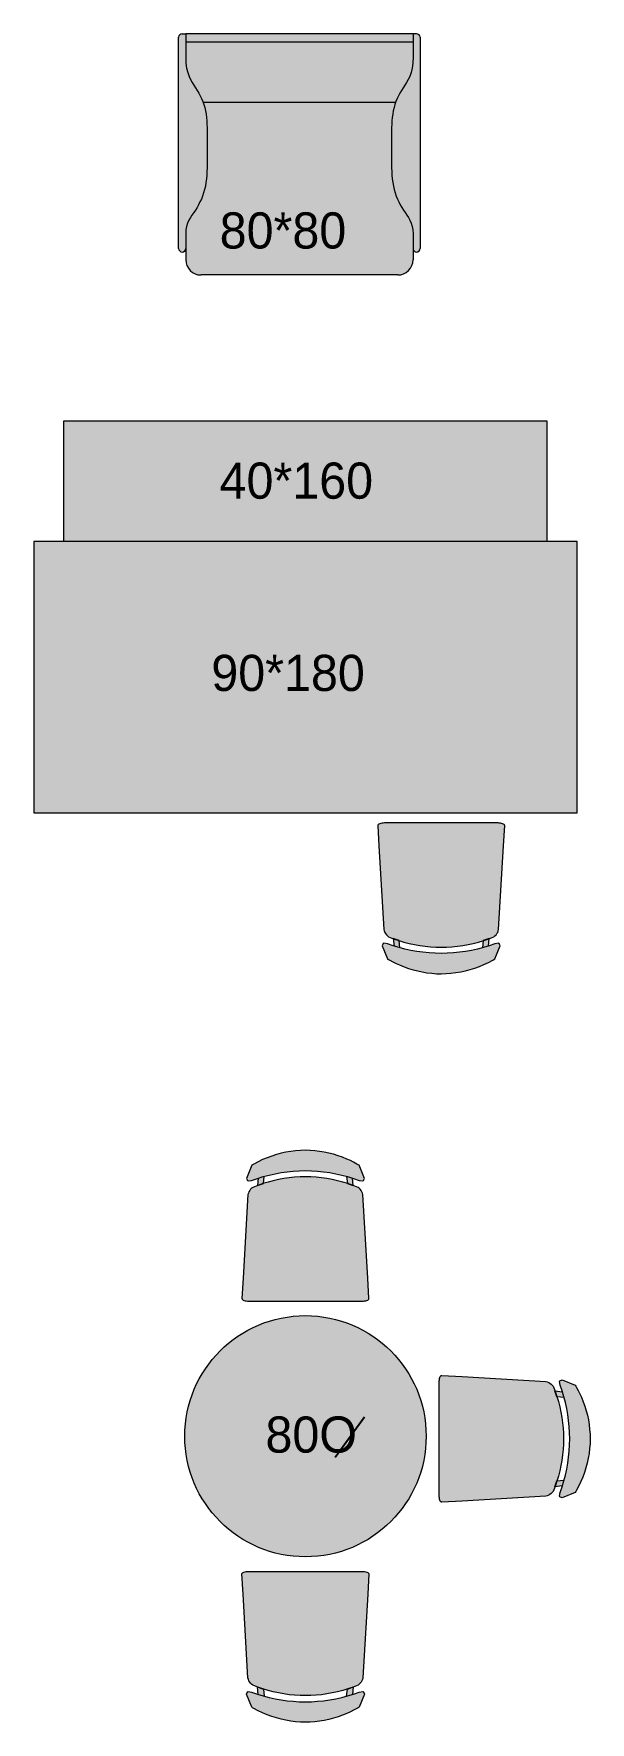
# Model space of a CAD drawing. Header units: millimetres. Extents: x -14819 to 43195, y -10328 to 20814.
# Drawn here: x 33357 to 33541, y 6932 to 7492 of the extents above; entities that cross this region are included whole.
import ezdxf

# ---------------------------------------------------------------- set-up
doc = ezdxf.new("R2010")
doc.units = ezdxf.units.MM
doc.layers.add('DV_Furnitures', color=250, linetype='Continuous', lineweight=5)
doc.layers.add('DV_Hatch Living', color=43, linetype='Continuous', lineweight=5)
doc.layers.add('DV_Text block', color=20, linetype='Continuous')
doc.styles.get("Standard").update_dxf_attribs({"font": 'arial.ttf'})

# ---------------------------------------------------------------- blocks, each defined once
blk = doc.blocks.new('*U1066')
at = {"layer": 'DV_Hatch Living', "transparency": 33554579}
h = blk.add_hatch(color=256, dxfattribs=at)
h.dxf.hatch_style = 1
h.paths.add_polyline_path([(-80, 0), (-80, -40), (80, -40), (80, 0)])
at = {"layer": 'DV_Hatch Living', "color": 18, "true_color": 0x000000}
blk.add_lwpolyline([(-80, 0), (80, 0), (80, -40), (-80, -40), (-80, 0)], dxfattribs=at)
at = {"layer": 'DV_Text block', "color": 10, "insert": (-28.44, -13.78), "char_height": 12, "attachment_point": 1}
blk.add_mtext_dynamic_manual_height_columns('{\\fDM Sans|b0|i0|c0|p2;\\C256;40*160}', width=85.7873, gutter_width=1.25, heights=[0], dxfattribs=at)
blk = doc.blocks.new('*U995')
at = {"layer": 'DV_Hatch Living', "transparency": 33554579}
h = blk.add_hatch(color=256, dxfattribs=at)
h.dxf.hatch_style = 1
h.paths.add_polyline_path([(0, -9), (9, -9), (9, 9), (0, 9)])
at = {"layer": 'DV_Hatch Living', "color": 18, "true_color": 0x000000}
blk.add_lwpolyline([(9, 9), (0, 9), (0, -9), (9, -9), (9, 9)], dxfattribs=at)
at = {"layer": 'DV_Text block', "insert": (3.755, -3.118), "char_height": 1.2, "attachment_point": 1, "rotation": 90}
blk.add_mtext_dynamic_manual_height_columns('{\\fDM Sans|b0|i0|c0|p2;90*180}', width=6.15763, gutter_width=1.25, heights=[0], dxfattribs=at)
blk = doc.blocks.new('COFFEE TABLE 80')
at = {"layer": 'DV_Hatch Living', "transparency": 33554579}
h = blk.add_hatch(color=256, dxfattribs=at)
h.dxf.hatch_style = 1
h.paths.add_polyline_path([(229.93, -420.32, 1), (309.93, -420.32, 1)])
at = {"layer": 'DV_Hatch Living', "color": 18, "true_color": 0x000000}
blk.add_circle((269.93, -420.32), 40, dxfattribs=at)
at = {"layer": 'DV_Text block'}
blk.add_line((279.78, -427.27), (289.45, -413.85), dxfattribs=at)
at = {"layer": 'DV_Text block', "insert": (256.68, -413.77), "char_height": 12, "attachment_point": 1}
blk.add_mtext_dynamic_manual_height_columns('{\\fDM Sans|b0|i0|c0|p2;80O}', width=116.0549, gutter_width=1.25, heights=[0], dxfattribs=at)
blk = doc.blocks.new('*U1061')
at = {"layer": 'DV_Hatch Living', "transparency": 33554579}
h = blk.add_hatch(color=256, dxfattribs=at)
h.dxf.hatch_style = 1
edge = h.paths.add_edge_path()
edge.add_spline(control_points=[(37.66, -66.39), (37.66, -62.63), (34.21, -58.76), (30.54, -51.1), (30.54, -40.18), (30.54, -34.86), (30.54, -27.3), (31.58, -23.67), (31.9, -22.8)], knot_values=[0.963765, 0.963765, 0.963765, 0.963765, 1.292123, 1.620481, 1.948839, 2.277196, 2.605554, 2.714903, 2.714903, 2.714903, 2.714903], degree=3, periodic=0)
edge.add_line((31.9, -22.8), (-31.9, -22.8))
edge.add_spline(control_points=[(-31.9, -22.8), (-31.58, -23.67), (-30.54, -27.3), (-30.54, -34.86), (-30.54, -40.18), (-30.54, -51.1), (-34.21, -58.76), (-37.66, -62.63), (-37.66, -66.39)], knot_values=[0.963765, 0.963765, 0.963765, 0.963765, 1.073115, 1.401473, 1.72983, 2.058188, 2.386546, 2.714903, 2.714903, 2.714903, 2.714903], degree=3, periodic=0)
edge.add_spline(control_points=[(-37.66, -66.39), (-37.66, -68), (-37.66, -69.6), (-37.66, -71.21)], knot_values=[2.714903, 2.714903, 2.714903, 2.714903, 2.87301, 2.87301, 2.87301, 2.87301], degree=3, periodic=0)
edge.add_spline(control_points=[(-37.66, -71.21), (-37.66, -73.06), (-37.66, -74.92)], knot_values=[0, 0, 0, 0.105543, 0.105543, 0.105543], degree=2, periodic=0)
edge.add_arc((-32.58, -74.92), 5.08, 180, 270)
edge.add_spline(control_points=[(-32.58, -80), (-17.46, -80), (32.58, -80)], knot_values=[0.367342, 0.367342, 0.367342, 3.571721, 3.571721, 3.571721], degree=2, periodic=0)
edge.add_arc((32.58, -74.92), 5.08, 270, 360)
edge.add_spline(control_points=[(37.66, -74.92), (37.66, -73.06), (37.66, -71.21)], knot_values=[0, 0, 0, 0.105543, 0.105543, 0.105543], degree=2, periodic=0)
edge.add_spline(control_points=[(37.66, -71.21), (37.66, -69.6), (37.66, -68), (37.66, -66.39)], knot_values=[2.714903, 2.714903, 2.714903, 2.714903, 2.87301, 2.87301, 2.87301, 2.87301], degree=3, periodic=0)
edge = h.paths.add_edge_path()
edge.add_arc((38.83, -1.17), 1.17, 0, 90)
edge.add_line((38.83, 0), (37.66, 0))
edge.add_line((37.66, 0), (37.66, -1.17))
edge.add_spline(control_points=[(37.66, -1.17), (37.66, -1.67), (37.66, -2.17), (37.66, -2.65)], knot_values=[0.076871, 0.076871, 0.076871, 0.076871, 0.125915, 0.125915, 0.125915, 0.125915], degree=3, periodic=0)
edge.add_spline(control_points=[(37.66, -2.65), (37.66, -5.2), (37.66, -7.43), (37.66, -7.7)], knot_values=[0.125915, 0.125915, 0.125915, 0.125915, 0.38234, 0.38234, 0.38234, 0.38234], degree=3, periodic=0)
edge.add_spline(control_points=[(37.66, -7.7), (37.66, -13.48), (34.65, -17.04), (32.52, -21.06), (31.9, -22.8)], knot_values=[0.416399, 0.416399, 0.416399, 0.416399, 0.744757, 0.963765, 0.963765, 0.963765, 0.963765], degree=3, periodic=0)
edge.add_spline(control_points=[(31.9, -22.8), (31.58, -23.67), (30.54, -27.3), (30.54, -34.86), (30.54, -40.18), (30.54, -51.1), (34.21, -58.76), (37.66, -62.63), (37.66, -66.39)], knot_values=[0.963765, 0.963765, 0.963765, 0.963765, 1.073115, 1.401473, 1.72983, 2.058188, 2.386546, 2.714903, 2.714903, 2.714903, 2.714903], degree=3, periodic=0)
edge.add_spline(control_points=[(37.66, -66.39), (37.66, -68), (37.66, -69.6), (37.66, -71.21)], knot_values=[2.714903, 2.714903, 2.714903, 2.714903, 2.87301, 2.87301, 2.87301, 2.87301], degree=3, periodic=0)
edge.add_arc((38.83, -71.21), 1.17, 180, 270)
edge.add_arc((38.83, -71.21), 1.17, 270, 360)
edge.add_line((40, -71.21), (40, -1.17))
edge = h.paths.add_edge_path()
edge.add_spline(control_points=[(31.9, -22.8), (32.52, -21.06), (34.65, -17.04), (37.66, -13.48), (37.66, -7.7)], knot_values=[0.416399, 0.416399, 0.416399, 0.416399, 0.635408, 0.963765, 0.963765, 0.963765, 0.963765], degree=3, periodic=0)
edge.add_spline(control_points=[(37.66, -7.7), (37.66, -7.43), (37.66, -5.2), (37.66, -2.65)], knot_values=[0.125915, 0.125915, 0.125915, 0.125915, 0.38234, 0.38234, 0.38234, 0.38234], degree=3, periodic=0)
edge.add_line((37.66, -2.65), (-37.66, -2.65))
edge.add_spline(control_points=[(-37.66, -2.65), (-37.66, -5.2), (-37.66, -7.43), (-37.66, -7.7)], knot_values=[0.125915, 0.125915, 0.125915, 0.125915, 0.38234, 0.38234, 0.38234, 0.38234], degree=3, periodic=0)
edge.add_spline(control_points=[(-37.66, -7.7), (-37.66, -13.48), (-34.65, -17.04), (-32.52, -21.06), (-31.9, -22.8)], knot_values=[0.416399, 0.416399, 0.416399, 0.416399, 0.744757, 0.963765, 0.963765, 0.963765, 0.963765], degree=3, periodic=0)
edge.add_line((-31.9, -22.8), (31.9, -22.8))
edge = h.paths.add_edge_path()
edge.add_spline(control_points=[(-37.66, -66.39), (-37.66, -62.63), (-34.21, -58.76), (-30.54, -51.1), (-30.54, -40.18), (-30.54, -34.86), (-30.54, -27.3), (-31.58, -23.67), (-31.9, -22.8)], knot_values=[0.963765, 0.963765, 0.963765, 0.963765, 1.292123, 1.620481, 1.948839, 2.277196, 2.605554, 2.714903, 2.714903, 2.714903, 2.714903], degree=3, periodic=0)
edge.add_spline(control_points=[(-31.9, -22.8), (-32.52, -21.06), (-34.65, -17.04), (-37.66, -13.48), (-37.66, -7.7)], knot_values=[0.416399, 0.416399, 0.416399, 0.416399, 0.635408, 0.963765, 0.963765, 0.963765, 0.963765], degree=3, periodic=0)
edge.add_spline(control_points=[(-37.66, -7.7), (-37.66, -7.43), (-37.66, -5.2), (-37.66, -2.65)], knot_values=[0.125915, 0.125915, 0.125915, 0.125915, 0.38234, 0.38234, 0.38234, 0.38234], degree=3, periodic=0)
edge.add_spline(control_points=[(-37.66, -2.65), (-37.66, -2.17), (-37.66, -1.67), (-37.66, -1.17)], knot_values=[0.076871, 0.076871, 0.076871, 0.076871, 0.125915, 0.125915, 0.125915, 0.125915], degree=3, periodic=0)
edge.add_line((-37.66, -1.17), (-37.66, 0))
edge.add_line((-37.66, 0), (-38.83, 0))
edge.add_arc((-38.83, -1.17), 1.17, 90, 180)
edge.add_line((-40, -1.17), (-40, -71.21))
edge.add_arc((-38.83, -71.21), 1.17, 180, 270)
edge.add_arc((-38.83, -71.21), 1.17, 270, 360)
edge.add_spline(control_points=[(-37.66, -71.21), (-37.66, -69.6), (-37.66, -68), (-37.66, -66.39)], knot_values=[2.714903, 2.714903, 2.714903, 2.714903, 2.87301, 2.87301, 2.87301, 2.87301], degree=3, periodic=0)
edge = h.paths.add_edge_path()
edge.add_line((37.66, -1.17), (37.66, 0))
edge.add_line((37.66, 0), (-37.66, 0))
edge.add_line((-37.66, 0), (-37.66, -1.17))
edge.add_spline(control_points=[(-37.66, -1.17), (-37.66, -1.67), (-37.66, -2.17), (-37.66, -2.65)], knot_values=[0.076871, 0.076871, 0.076871, 0.076871, 0.125915, 0.125915, 0.125915, 0.125915], degree=3, periodic=0)
edge.add_line((-37.66, -2.65), (37.66, -2.65))
edge.add_spline(control_points=[(37.66, -2.65), (37.66, -2.17), (37.66, -1.67), (37.66, -1.17)], knot_values=[0.076871, 0.076871, 0.076871, 0.076871, 0.125915, 0.125915, 0.125915, 0.125915], degree=3, periodic=0)
at = {"layer": 'DV_Hatch Living', "color": 18, "lineweight": 5, "true_color": 0x000000}
blk.add_line((40, -1.17), (40, -71.21), dxfattribs=at)
for points in [[(-38.83, 0), (-37.66, 0), (-37.66, -1.17)], [(37.66, 0), (-37.66, 0)], [(-37.66, -2.65), (37.66, -2.65)], [(38.83, 0), (37.66, 0), (37.66, -1.17)], [(31.9, -22.8), (-31.9, -22.8)]]:
    blk.add_lwpolyline(points, dxfattribs=at)
for centre, radius, start, end in [((-38.83, -1.17), 1.17, 90, 180), ((38.83, -1.17), 1.17, 360, 90), ((-38.83, -71.21), 1.17, 180, 270), ((-38.83, -71.21), 1.17, 270, 0), ((38.83, -71.21), 1.17, 180, 270), ((38.83, -71.21), 1.17, 270, 360), ((-32.58, -74.92), 5.08, 180, 270), ((32.58, -74.92), 5.08, 270, 0), ((32.58, -74.92), 5.08, 270, 0)]:
    blk.add_arc(centre, radius, start, end, dxfattribs=at)
for points, degree in [([(-40, -71.21), (-40, -46.59), (-40, -21.97), (-40, -1.17)], 3), ([(-37.66, -1.17), (-37.66, -4.62), (-37.66, -8.07), (-37.66, -7.7)], 3), ([(37.66, -1.17), (37.66, -4.62), (37.66, -8.07), (37.66, -7.7)], 3), ([(-37.66, -7.7), (-37.66, -13.48), (-34.05, -17.76), (-30.54, -25.14), (-30.54, -34.86), (-30.54, -40.18), (-30.54, -51.1), (-34.21, -58.76), (-37.66, -62.63), (-37.66, -66.39)], 3), ([(37.66, -7.7), (37.66, -13.48), (34.05, -17.76), (30.54, -25.14), (30.54, -34.86), (30.54, -40.18), (30.54, -51.1), (34.21, -58.76), (37.66, -62.63), (37.66, -66.39)], 3), ([(-37.66, -66.39), (-37.66, -68), (-37.66, -69.6), (-37.66, -71.21)], 3), ([(37.66, -66.39), (37.66, -68), (37.66, -69.6), (37.66, -71.21)], 3), ([(-37.66, -71.21), (-37.66, -73.06), (-37.66, -74.92)], 2), ([(37.66, -71.21), (37.66, -73.06), (37.66, -74.92)], 2), ([(32.58, -80), (-17.46, -80), (-32.58, -80)], 2)]:
    blk.add_open_spline(points, degree=degree, dxfattribs=at)
at = {"layer": 'DV_Text block', "color": 18, "lineweight": 5, "true_color": 0x000000, "insert": (-26.41, -59.23), "char_height": 12, "attachment_point": 1}
blk.add_mtext_dynamic_manual_height_columns('{\\fDM Sans|b0|i0|c0|p2;\\C256;80*80}', width=66.9367, gutter_width=1.25, heights=[0], dxfattribs=at)
blk = doc.blocks.new('*U1059')
at = {"layer": 'DV_Hatch Living', "transparency": 33554579}
h = blk.add_hatch(color=256, dxfattribs=at)
h.dxf.hatch_style = 1
h.paths.add_polyline_path([(1.903, 3.535), (1.89, 3.582), (1.871, 3.627), (1.846, 3.669), (1.816, 3.708), (1.782, 3.742), (1.743, 3.772), (1.58, 3.836), (1.567, 3.841), (1.421, 3.892), (1.401, 3.898), (1.237, 3.949), (1.063, 3.994), (0.889, 4.033), (0.713, 4.064), (0.535, 4.089), (0.357, 4.106), (0.179, 4.117), (0, 4.121), (-0.179, 4.117), (-0.357, 4.106), (-0.535, 4.089), (-0.713, 4.064), (-0.889, 4.033), (-1.063, 3.994), (-1.237, 3.949), (-1.401, 3.898), (-1.421, 3.892), (-1.567, 3.841), (-1.58, 3.836), (-1.743, 3.772), (-1.782, 3.742), (-1.816, 3.708), (-1.846, 3.669), (-1.871, 3.627), (-1.89, 3.582), (-1.903, 3.535), (-2.066, 0.757), (-2.103, 0.085), (-2.1, 0.072), (-2.094, 0.061), (-2.086, 0.051), (-2.062, 0.035), (-2.036, 0.023), (-1.999, 0.012), (-1.961, 0.005), (-1.922, 0.001), (-1.882, 0), (-1.873, 0), (1.885, 0), (1.922, 0.001), (1.961, 0.005), (1.999, 0.012), (2.036, 0.023), (2.064, 0.036), (2.088, 0.054), (2.099, 0.068), (2.103, 0.085), (2.066, 0.757)])
h.paths.add_polyline_path([(1.563, 4.079), (1.398, 4.13), (1.367, 4.138), (1.39, 3.902), (1.401, 3.898), (1.408, 3.896), (1.421, 3.892), (1.488, 3.869), (1.567, 3.841), (1.577, 3.838), (1.58, 3.836), (1.587, 3.834)])
h.paths.add_polyline_path([(1.776, 4.506), (1.749, 4.522), (1.707, 4.546), (1.707, 4.546), (1.599, 4.604), (1.489, 4.659), (1.378, 4.709), (1.378, 4.709), (1.232, 4.769), (1.084, 4.822), (0.933, 4.868), (0.78, 4.908), (0.626, 4.941), (0.471, 4.966), (0.315, 4.985), (0.157, 4.998), (0, 5.003), (-0.162, 4.997), (-0.324, 4.985), (-0.485, 4.964), (-0.645, 4.937), (-0.804, 4.902), (-0.961, 4.86), (-1.115, 4.811), (-1.268, 4.755), (-1.417, 4.692), (-1.564, 4.622), (-1.707, 4.546), (-1.749, 4.522), (-1.776, 4.506), (-1.954, 4.071), (-1.924, 3.999), (-1.899, 3.986), (-1.782, 4.005), (-1.591, 4.071), (-1.398, 4.13), (-1.202, 4.181), (-1.004, 4.224), (-0.805, 4.26), (-0.605, 4.289), (-0.404, 4.309), (-0.202, 4.322), (0, 4.328), (0.202, 4.322), (0.404, 4.309), (0.605, 4.289), (0.805, 4.26), (1.004, 4.224), (1.202, 4.181), (1.398, 4.13), (1.563, 4.079), (1.591, 4.071), (1.782, 4.005), (1.899, 3.986), (1.924, 3.999), (1.954, 4.071)])
h.paths.add_polyline_path([(-1.367, 4.138), (-1.398, 4.13), (-1.563, 4.079), (-1.587, 3.834), (-1.58, 3.836), (-1.577, 3.838), (-1.567, 3.841), (-1.488, 3.869), (-1.421, 3.892), (-1.408, 3.896), (-1.401, 3.898), (-1.39, 3.902)])
at = {"layer": 'DV_Hatch Living', "color": 18, "lineweight": 5, "true_color": 0x000000}
for p, q in [((-1.776, 4.506), (-1.954, 4.071)), ((-1.749, 4.522), (-1.776, 4.506)), ((-1.707, 4.546), (-1.749, 4.522)), ((-1.564, 4.622), (-1.707, 4.546)), ((-1.417, 4.692), (-1.564, 4.622)), ((-1.268, 4.755), (-1.417, 4.692)), ((-1.115, 4.811), (-1.268, 4.755)), ((-0.961, 4.86), (-1.115, 4.811)), ((-0.804, 4.902), (-0.961, 4.86)), ((-0.645, 4.937), (-0.804, 4.902)), ((-0.485, 4.964), (-0.645, 4.937)), ((-0.324, 4.985), (-0.485, 4.964)), ((-0.162, 4.997), (-0.324, 4.985)), ((0, 5.003), (-0.162, 4.997)), ((0.157, 4.998), (0, 5.003)), ((0.315, 4.985), (0.157, 4.998)), ((0.471, 4.966), (0.315, 4.985)), ((0.626, 4.941), (0.471, 4.966)), ((0.78, 4.908), (0.626, 4.941)), ((0.933, 4.868), (0.78, 4.908)), ((1.084, 4.822), (0.933, 4.868)), ((1.232, 4.769), (1.084, 4.822)), ((1.378, 4.709), (1.232, 4.769)), ((1.489, 4.659), (1.378, 4.709)), ((1.378, 4.709), (1.378, 4.709)), ((1.599, 4.604), (1.489, 4.659)), ((1.707, 4.546), (1.599, 4.604)), ((1.749, 4.522), (1.707, 4.546)), ((1.707, 4.546), (1.707, 4.546)), ((1.776, 4.506), (1.749, 4.522)), ((1.954, 4.071), (1.776, 4.506)), ((-1.954, 4.071), (-1.924, 3.999)), ((-1.924, 3.999), (-1.899, 3.986)), ((-1.899, 3.986), (-1.782, 4.005)), ((-1.782, 4.005), (-1.591, 4.071)), ((-1.591, 4.071), (-1.398, 4.13)), ((-1.563, 4.08), (-1.587, 3.834)), ((-1.398, 4.13), (-1.202, 4.181)), ((-1.39, 3.902), (-1.367, 4.138)), ((-1.202, 4.181), (-1.004, 4.224)), ((-1.004, 4.224), (-0.805, 4.26)), ((-0.805, 4.26), (-0.605, 4.289)), ((-0.605, 4.289), (-0.404, 4.309)), ((-0.404, 4.309), (-0.202, 4.322)), ((-0.202, 4.322), (0, 4.328)), ((0, 4.328), (0.202, 4.322)), ((0.202, 4.322), (0.404, 4.309)), ((0.404, 4.309), (0.605, 4.289)), ((0.605, 4.289), (0.805, 4.26)), ((0.805, 4.26), (1.004, 4.224)), ((1.004, 4.224), (1.202, 4.181)), ((1.202, 4.181), (1.398, 4.13)), ((1.367, 4.138), (1.39, 3.902)), ((1.398, 4.13), (1.591, 4.071)), ((1.587, 3.834), (1.563, 4.08)), ((1.591, 4.071), (1.782, 4.005)), ((1.782, 4.005), (1.899, 3.986)), ((1.899, 3.986), (1.924, 3.999)), ((1.924, 3.999), (1.954, 4.071)), ((-1.587, 3.834), (-1.488, 3.869)), ((-1.488, 3.869), (-1.39, 3.902)), ((1.39, 3.902), (1.488, 3.869)), ((1.488, 3.869), (1.587, 3.834))]:
    blk.add_line(p, q, dxfattribs=at)
blk.add_polyline3d([(1.961, 0.005, 0), (1.999, 0.012, 0), (2.036, 0.023, 0), (2.064, 0.036, 0), (2.088, 0.054, 0), (2.099, 0.068, 0), (2.103, 0.085, 0), (2.066, 0.757, 0), (1.903, 3.535, 0), (1.89, 3.582, 0), (1.871, 3.627, 0), (1.846, 3.669, 0), (1.816, 3.708, 0), (1.782, 3.742, 0), (1.743, 3.772, 0), (1.577, 3.838, 0), (1.408, 3.896, 0), (1.237, 3.949, 0), (1.063, 3.994, 0), (0.889, 4.033, 0), (0.713, 4.064, 0), (0.535, 4.089, 0), (0.357, 4.106, 0), (0.179, 4.117, 0), (0, 4.121, 0), (-0.179, 4.117, 0), (-0.357, 4.106, 0), (-0.535, 4.089, 0), (-0.713, 4.064, 0), (-0.889, 4.033, 0), (-1.063, 3.994, 0), (-1.237, 3.949, 0), (-1.408, 3.896, 0), (-1.577, 3.838, 0), (-1.743, 3.772, 0), (-1.782, 3.742, 0), (-1.816, 3.708, 0), (-1.846, 3.669, 0), (-1.871, 3.627, 0), (-1.89, 3.582, 0), (-1.903, 3.535, 0), (-2.066, 0.757, 0), (-2.103, 0.085, 0), (-2.1, 0.072, 0), (-2.094, 0.061, 0), (-2.086, 0.051, 0), (-2.062, 0.035, 0), (-2.036, 0.023, 0), (-1.999, 0.012, 0), (-1.961, 0.005, 0), (-1.922, 0.001, 0), (-1.882, 0, 0), (-1.873, 0, 0), (1.873, 0, 0), (1.882, 0, 0), (1.922, 0.001, 0), (1.961, 0.005, 0)], dxfattribs=at)
blk = doc.blocks.new('*U1051')
at = {"layer": 'DV_Hatch Living', "transparency": 33554579}
h = blk.add_hatch(color=256, dxfattribs=at)
h.dxf.hatch_style = 1
h.paths.add_polyline_path([(1.903, 3.535), (1.89, 3.582), (1.871, 3.627), (1.846, 3.669), (1.816, 3.708), (1.782, 3.742), (1.743, 3.772), (1.58, 3.836), (1.567, 3.841), (1.421, 3.892), (1.401, 3.898), (1.237, 3.949), (1.063, 3.994), (0.889, 4.033), (0.713, 4.064), (0.535, 4.089), (0.357, 4.106), (0.179, 4.117), (0, 4.121), (-0.179, 4.117), (-0.357, 4.106), (-0.535, 4.089), (-0.713, 4.064), (-0.889, 4.033), (-1.063, 3.994), (-1.237, 3.949), (-1.401, 3.898), (-1.421, 3.892), (-1.567, 3.841), (-1.58, 3.836), (-1.743, 3.772), (-1.782, 3.742), (-1.816, 3.708), (-1.846, 3.669), (-1.871, 3.627), (-1.89, 3.582), (-1.903, 3.535), (-2.066, 0.757), (-2.103, 0.085), (-2.1, 0.072), (-2.094, 0.061), (-2.086, 0.051), (-2.062, 0.035), (-2.036, 0.023), (-1.999, 0.012), (-1.961, 0.005), (-1.922, 0.001), (-1.882, 0), (-1.873, 0), (1.885, 0), (1.922, 0.001), (1.961, 0.005), (1.999, 0.012), (2.036, 0.023), (2.064, 0.036), (2.088, 0.054), (2.099, 0.068), (2.103, 0.085), (2.066, 0.757)])
h.paths.add_polyline_path([(1.563, 4.079), (1.398, 4.13), (1.367, 4.138), (1.39, 3.902), (1.401, 3.898), (1.408, 3.896), (1.421, 3.892), (1.488, 3.869), (1.567, 3.841), (1.577, 3.838), (1.58, 3.836), (1.587, 3.834)])
h.paths.add_polyline_path([(1.776, 4.506), (1.749, 4.522), (1.707, 4.546), (1.707, 4.546), (1.599, 4.604), (1.489, 4.659), (1.378, 4.709), (1.378, 4.709), (1.232, 4.769), (1.084, 4.822), (0.933, 4.868), (0.78, 4.908), (0.626, 4.941), (0.471, 4.966), (0.315, 4.985), (0.157, 4.998), (0, 5.003), (-0.162, 4.997), (-0.324, 4.985), (-0.485, 4.964), (-0.645, 4.937), (-0.804, 4.902), (-0.961, 4.86), (-1.115, 4.811), (-1.268, 4.755), (-1.417, 4.692), (-1.564, 4.622), (-1.707, 4.546), (-1.749, 4.522), (-1.776, 4.506), (-1.954, 4.071), (-1.924, 3.999), (-1.899, 3.986), (-1.782, 4.005), (-1.591, 4.071), (-1.398, 4.13), (-1.202, 4.181), (-1.004, 4.224), (-0.805, 4.26), (-0.605, 4.289), (-0.404, 4.309), (-0.202, 4.322), (0, 4.328), (0.202, 4.322), (0.404, 4.309), (0.605, 4.289), (0.805, 4.26), (1.004, 4.224), (1.202, 4.181), (1.398, 4.13), (1.563, 4.079), (1.591, 4.071), (1.782, 4.005), (1.899, 3.986), (1.924, 3.999), (1.954, 4.071)])
h.paths.add_polyline_path([(-1.367, 4.138), (-1.398, 4.13), (-1.563, 4.079), (-1.587, 3.834), (-1.58, 3.836), (-1.577, 3.838), (-1.567, 3.841), (-1.488, 3.869), (-1.421, 3.892), (-1.408, 3.896), (-1.401, 3.898), (-1.39, 3.902)])
at = {"layer": 'DV_Hatch Living', "color": 18, "lineweight": 5, "true_color": 0x000000}
for p, q in [((-1.776, 4.506), (-1.954, 4.071)), ((-1.749, 4.522), (-1.776, 4.506)), ((-1.707, 4.546), (-1.749, 4.522)), ((-1.564, 4.622), (-1.707, 4.546)), ((-1.417, 4.692), (-1.564, 4.622)), ((-1.268, 4.755), (-1.417, 4.692)), ((-1.115, 4.811), (-1.268, 4.755)), ((-0.961, 4.86), (-1.115, 4.811)), ((-0.804, 4.902), (-0.961, 4.86)), ((-0.645, 4.937), (-0.804, 4.902)), ((-0.485, 4.964), (-0.645, 4.937)), ((-0.324, 4.985), (-0.485, 4.964)), ((-0.162, 4.997), (-0.324, 4.985)), ((0, 5.003), (-0.162, 4.997)), ((0.157, 4.998), (0, 5.003)), ((0.315, 4.985), (0.157, 4.998)), ((0.471, 4.966), (0.315, 4.985)), ((0.626, 4.941), (0.471, 4.966)), ((0.78, 4.908), (0.626, 4.941)), ((0.933, 4.868), (0.78, 4.908)), ((1.084, 4.822), (0.933, 4.868)), ((1.232, 4.769), (1.084, 4.822)), ((1.378, 4.709), (1.232, 4.769)), ((1.489, 4.659), (1.378, 4.709)), ((1.378, 4.709), (1.378, 4.709)), ((1.599, 4.604), (1.489, 4.659)), ((1.707, 4.546), (1.599, 4.604)), ((1.749, 4.522), (1.707, 4.546)), ((1.707, 4.546), (1.707, 4.546)), ((1.776, 4.506), (1.749, 4.522)), ((1.954, 4.071), (1.776, 4.506)), ((-1.954, 4.071), (-1.924, 3.999)), ((-1.924, 3.999), (-1.899, 3.986)), ((-1.899, 3.986), (-1.782, 4.005)), ((-1.782, 4.005), (-1.591, 4.071)), ((-1.591, 4.071), (-1.398, 4.13)), ((-1.563, 4.08), (-1.587, 3.834)), ((-1.398, 4.13), (-1.202, 4.181)), ((-1.39, 3.902), (-1.367, 4.138)), ((-1.202, 4.181), (-1.004, 4.224)), ((-1.004, 4.224), (-0.805, 4.26)), ((-0.805, 4.26), (-0.605, 4.289)), ((-0.605, 4.289), (-0.404, 4.309)), ((-0.404, 4.309), (-0.202, 4.322)), ((-0.202, 4.322), (0, 4.328)), ((0, 4.328), (0.202, 4.322)), ((0.202, 4.322), (0.404, 4.309)), ((0.404, 4.309), (0.605, 4.289)), ((0.605, 4.289), (0.805, 4.26)), ((0.805, 4.26), (1.004, 4.224)), ((1.004, 4.224), (1.202, 4.181)), ((1.202, 4.181), (1.398, 4.13)), ((1.367, 4.138), (1.39, 3.902)), ((1.398, 4.13), (1.591, 4.071)), ((1.587, 3.834), (1.563, 4.08)), ((1.591, 4.071), (1.782, 4.005)), ((1.782, 4.005), (1.899, 3.986)), ((1.899, 3.986), (1.924, 3.999)), ((1.924, 3.999), (1.954, 4.071)), ((-1.587, 3.834), (-1.488, 3.869)), ((-1.488, 3.869), (-1.39, 3.902)), ((1.39, 3.902), (1.488, 3.869)), ((1.488, 3.869), (1.587, 3.834))]:
    blk.add_line(p, q, dxfattribs=at)
blk.add_polyline3d([(1.961, 0.005, 0), (1.999, 0.012, 0), (2.036, 0.023, 0), (2.064, 0.036, 0), (2.088, 0.054, 0), (2.099, 0.068, 0), (2.103, 0.085, 0), (2.066, 0.757, 0), (1.903, 3.535, 0), (1.89, 3.582, 0), (1.871, 3.627, 0), (1.846, 3.669, 0), (1.816, 3.708, 0), (1.782, 3.742, 0), (1.743, 3.772, 0), (1.577, 3.838, 0), (1.408, 3.896, 0), (1.237, 3.949, 0), (1.063, 3.994, 0), (0.889, 4.033, 0), (0.713, 4.064, 0), (0.535, 4.089, 0), (0.357, 4.106, 0), (0.179, 4.117, 0), (0, 4.121, 0), (-0.179, 4.117, 0), (-0.357, 4.106, 0), (-0.535, 4.089, 0), (-0.713, 4.064, 0), (-0.889, 4.033, 0), (-1.063, 3.994, 0), (-1.237, 3.949, 0), (-1.408, 3.896, 0), (-1.577, 3.838, 0), (-1.743, 3.772, 0), (-1.782, 3.742, 0), (-1.816, 3.708, 0), (-1.846, 3.669, 0), (-1.871, 3.627, 0), (-1.89, 3.582, 0), (-1.903, 3.535, 0), (-2.066, 0.757, 0), (-2.103, 0.085, 0), (-2.1, 0.072, 0), (-2.094, 0.061, 0), (-2.086, 0.051, 0), (-2.062, 0.035, 0), (-2.036, 0.023, 0), (-1.999, 0.012, 0), (-1.961, 0.005, 0), (-1.922, 0.001, 0), (-1.882, 0, 0), (-1.873, 0, 0), (1.873, 0, 0), (1.882, 0, 0), (1.922, 0.001, 0), (1.961, 0.005, 0)], dxfattribs=at)
blk = doc.blocks.new('*U1060')
at = {"layer": 'DV_Hatch Living', "transparency": 33554579}
h = blk.add_hatch(color=256, dxfattribs=at)
h.dxf.hatch_style = 1
h.paths.add_polyline_path([(1.903, 3.535), (1.89, 3.582), (1.871, 3.627), (1.846, 3.669), (1.816, 3.708), (1.782, 3.742), (1.743, 3.772), (1.58, 3.836), (1.567, 3.841), (1.421, 3.892), (1.401, 3.898), (1.237, 3.949), (1.063, 3.994), (0.889, 4.033), (0.713, 4.064), (0.535, 4.089), (0.357, 4.106), (0.179, 4.117), (0, 4.121), (-0.179, 4.117), (-0.357, 4.106), (-0.535, 4.089), (-0.713, 4.064), (-0.889, 4.033), (-1.063, 3.994), (-1.237, 3.949), (-1.401, 3.898), (-1.421, 3.892), (-1.567, 3.841), (-1.58, 3.836), (-1.743, 3.772), (-1.782, 3.742), (-1.816, 3.708), (-1.846, 3.669), (-1.871, 3.627), (-1.89, 3.582), (-1.903, 3.535), (-2.066, 0.757), (-2.103, 0.085), (-2.1, 0.072), (-2.094, 0.061), (-2.086, 0.051), (-2.062, 0.035), (-2.036, 0.023), (-1.999, 0.012), (-1.961, 0.005), (-1.922, 0.001), (-1.882, 0), (-1.873, 0), (1.885, 0), (1.922, 0.001), (1.961, 0.005), (1.999, 0.012), (2.036, 0.023), (2.064, 0.036), (2.088, 0.054), (2.099, 0.068), (2.103, 0.085), (2.066, 0.757)])
h.paths.add_polyline_path([(1.563, 4.079), (1.398, 4.13), (1.367, 4.138), (1.39, 3.902), (1.401, 3.898), (1.408, 3.896), (1.421, 3.892), (1.488, 3.869), (1.567, 3.841), (1.577, 3.838), (1.58, 3.836), (1.587, 3.834)])
h.paths.add_polyline_path([(1.776, 4.506), (1.749, 4.522), (1.707, 4.546), (1.707, 4.546), (1.599, 4.604), (1.489, 4.659), (1.378, 4.709), (1.378, 4.709), (1.232, 4.769), (1.084, 4.822), (0.933, 4.868), (0.78, 4.908), (0.626, 4.941), (0.471, 4.966), (0.315, 4.985), (0.157, 4.998), (0, 5.003), (-0.162, 4.997), (-0.324, 4.985), (-0.485, 4.964), (-0.645, 4.937), (-0.804, 4.902), (-0.961, 4.86), (-1.115, 4.811), (-1.268, 4.755), (-1.417, 4.692), (-1.564, 4.622), (-1.707, 4.546), (-1.749, 4.522), (-1.776, 4.506), (-1.954, 4.071), (-1.924, 3.999), (-1.899, 3.986), (-1.782, 4.005), (-1.591, 4.071), (-1.398, 4.13), (-1.202, 4.181), (-1.004, 4.224), (-0.805, 4.26), (-0.605, 4.289), (-0.404, 4.309), (-0.202, 4.322), (0, 4.328), (0.202, 4.322), (0.404, 4.309), (0.605, 4.289), (0.805, 4.26), (1.004, 4.224), (1.202, 4.181), (1.398, 4.13), (1.563, 4.079), (1.591, 4.071), (1.782, 4.005), (1.899, 3.986), (1.924, 3.999), (1.954, 4.071)])
h.paths.add_polyline_path([(-1.367, 4.138), (-1.398, 4.13), (-1.563, 4.079), (-1.587, 3.834), (-1.58, 3.836), (-1.577, 3.838), (-1.567, 3.841), (-1.488, 3.869), (-1.421, 3.892), (-1.408, 3.896), (-1.401, 3.898), (-1.39, 3.902)])
at = {"layer": 'DV_Hatch Living', "color": 18, "lineweight": 5, "true_color": 0x000000}
for p, q in [((-1.776, 4.506), (-1.954, 4.071)), ((-1.749, 4.522), (-1.776, 4.506)), ((-1.707, 4.546), (-1.749, 4.522)), ((-1.564, 4.622), (-1.707, 4.546)), ((-1.417, 4.692), (-1.564, 4.622)), ((-1.268, 4.755), (-1.417, 4.692)), ((-1.115, 4.811), (-1.268, 4.755)), ((-0.961, 4.86), (-1.115, 4.811)), ((-0.804, 4.902), (-0.961, 4.86)), ((-0.645, 4.937), (-0.804, 4.902)), ((-0.485, 4.964), (-0.645, 4.937)), ((-0.324, 4.985), (-0.485, 4.964)), ((-0.162, 4.997), (-0.324, 4.985)), ((0, 5.003), (-0.162, 4.997)), ((0.157, 4.998), (0, 5.003)), ((0.315, 4.985), (0.157, 4.998)), ((0.471, 4.966), (0.315, 4.985)), ((0.626, 4.941), (0.471, 4.966)), ((0.78, 4.908), (0.626, 4.941)), ((0.933, 4.868), (0.78, 4.908)), ((1.084, 4.822), (0.933, 4.868)), ((1.232, 4.769), (1.084, 4.822)), ((1.378, 4.709), (1.232, 4.769)), ((1.489, 4.659), (1.378, 4.709)), ((1.378, 4.709), (1.378, 4.709)), ((1.599, 4.604), (1.489, 4.659)), ((1.707, 4.546), (1.599, 4.604)), ((1.749, 4.522), (1.707, 4.546)), ((1.707, 4.546), (1.707, 4.546)), ((1.776, 4.506), (1.749, 4.522)), ((1.954, 4.071), (1.776, 4.506)), ((-1.954, 4.071), (-1.924, 3.999)), ((-1.924, 3.999), (-1.899, 3.986)), ((-1.899, 3.986), (-1.782, 4.005)), ((-1.782, 4.005), (-1.591, 4.071)), ((-1.591, 4.071), (-1.398, 4.13)), ((-1.563, 4.08), (-1.587, 3.834)), ((-1.398, 4.13), (-1.202, 4.181)), ((-1.39, 3.902), (-1.367, 4.138)), ((-1.202, 4.181), (-1.004, 4.224)), ((-1.004, 4.224), (-0.805, 4.26)), ((-0.805, 4.26), (-0.605, 4.289)), ((-0.605, 4.289), (-0.404, 4.309)), ((-0.404, 4.309), (-0.202, 4.322)), ((-0.202, 4.322), (0, 4.328)), ((0, 4.328), (0.202, 4.322)), ((0.202, 4.322), (0.404, 4.309)), ((0.404, 4.309), (0.605, 4.289)), ((0.605, 4.289), (0.805, 4.26)), ((0.805, 4.26), (1.004, 4.224)), ((1.004, 4.224), (1.202, 4.181)), ((1.202, 4.181), (1.398, 4.13)), ((1.367, 4.138), (1.39, 3.902)), ((1.398, 4.13), (1.591, 4.071)), ((1.587, 3.834), (1.563, 4.08)), ((1.591, 4.071), (1.782, 4.005)), ((1.782, 4.005), (1.899, 3.986)), ((1.899, 3.986), (1.924, 3.999)), ((1.924, 3.999), (1.954, 4.071)), ((-1.587, 3.834), (-1.488, 3.869)), ((-1.488, 3.869), (-1.39, 3.902)), ((1.39, 3.902), (1.488, 3.869)), ((1.488, 3.869), (1.587, 3.834))]:
    blk.add_line(p, q, dxfattribs=at)
blk.add_polyline3d([(1.961, 0.005, 0), (1.999, 0.012, 0), (2.036, 0.023, 0), (2.064, 0.036, 0), (2.088, 0.054, 0), (2.099, 0.068, 0), (2.103, 0.085, 0), (2.066, 0.757, 0), (1.903, 3.535, 0), (1.89, 3.582, 0), (1.871, 3.627, 0), (1.846, 3.669, 0), (1.816, 3.708, 0), (1.782, 3.742, 0), (1.743, 3.772, 0), (1.577, 3.838, 0), (1.408, 3.896, 0), (1.237, 3.949, 0), (1.063, 3.994, 0), (0.889, 4.033, 0), (0.713, 4.064, 0), (0.535, 4.089, 0), (0.357, 4.106, 0), (0.179, 4.117, 0), (0, 4.121, 0), (-0.179, 4.117, 0), (-0.357, 4.106, 0), (-0.535, 4.089, 0), (-0.713, 4.064, 0), (-0.889, 4.033, 0), (-1.063, 3.994, 0), (-1.237, 3.949, 0), (-1.408, 3.896, 0), (-1.577, 3.838, 0), (-1.743, 3.772, 0), (-1.782, 3.742, 0), (-1.816, 3.708, 0), (-1.846, 3.669, 0), (-1.871, 3.627, 0), (-1.89, 3.582, 0), (-1.903, 3.535, 0), (-2.066, 0.757, 0), (-2.103, 0.085, 0), (-2.1, 0.072, 0), (-2.094, 0.061, 0), (-2.086, 0.051, 0), (-2.062, 0.035, 0), (-2.036, 0.023, 0), (-1.999, 0.012, 0), (-1.961, 0.005, 0), (-1.922, 0.001, 0), (-1.882, 0, 0), (-1.873, 0, 0), (1.873, 0, 0), (1.882, 0, 0), (1.922, 0.001, 0), (1.961, 0.005, 0)], dxfattribs=at)
blk = doc.blocks.new('*U1056')
at = {"layer": 'DV_Hatch Living', "transparency": 33554579}
h = blk.add_hatch(color=256, dxfattribs=at)
h.dxf.hatch_style = 1
h.paths.add_polyline_path([(1.903, 3.535), (1.89, 3.582), (1.871, 3.627), (1.846, 3.669), (1.816, 3.708), (1.782, 3.742), (1.743, 3.772), (1.58, 3.836), (1.567, 3.841), (1.421, 3.892), (1.401, 3.898), (1.237, 3.949), (1.063, 3.994), (0.889, 4.033), (0.713, 4.064), (0.535, 4.089), (0.357, 4.106), (0.179, 4.117), (0, 4.121), (-0.179, 4.117), (-0.357, 4.106), (-0.535, 4.089), (-0.713, 4.064), (-0.889, 4.033), (-1.063, 3.994), (-1.237, 3.949), (-1.401, 3.898), (-1.421, 3.892), (-1.567, 3.841), (-1.58, 3.836), (-1.743, 3.772), (-1.782, 3.742), (-1.816, 3.708), (-1.846, 3.669), (-1.871, 3.627), (-1.89, 3.582), (-1.903, 3.535), (-2.066, 0.757), (-2.103, 0.085), (-2.1, 0.072), (-2.094, 0.061), (-2.086, 0.051), (-2.062, 0.035), (-2.036, 0.023), (-1.999, 0.012), (-1.961, 0.005), (-1.922, 0.001), (-1.882, 0), (-1.873, 0), (1.885, 0), (1.922, 0.001), (1.961, 0.005), (1.999, 0.012), (2.036, 0.023), (2.064, 0.036), (2.088, 0.054), (2.099, 0.068), (2.103, 0.085), (2.066, 0.757)])
h.paths.add_polyline_path([(1.563, 4.079), (1.398, 4.13), (1.367, 4.138), (1.39, 3.902), (1.401, 3.898), (1.408, 3.896), (1.421, 3.892), (1.488, 3.869), (1.567, 3.841), (1.577, 3.838), (1.58, 3.836), (1.587, 3.834)])
h.paths.add_polyline_path([(1.776, 4.506), (1.749, 4.522), (1.707, 4.546), (1.707, 4.546), (1.599, 4.604), (1.489, 4.659), (1.378, 4.709), (1.378, 4.709), (1.232, 4.769), (1.084, 4.822), (0.933, 4.868), (0.78, 4.908), (0.626, 4.941), (0.471, 4.966), (0.315, 4.985), (0.157, 4.998), (0, 5.003), (-0.162, 4.997), (-0.324, 4.985), (-0.485, 4.964), (-0.645, 4.937), (-0.804, 4.902), (-0.961, 4.86), (-1.115, 4.811), (-1.268, 4.755), (-1.417, 4.692), (-1.564, 4.622), (-1.707, 4.546), (-1.749, 4.522), (-1.776, 4.506), (-1.954, 4.071), (-1.924, 3.999), (-1.899, 3.986), (-1.782, 4.005), (-1.591, 4.071), (-1.398, 4.13), (-1.202, 4.181), (-1.004, 4.224), (-0.805, 4.26), (-0.605, 4.289), (-0.404, 4.309), (-0.202, 4.322), (0, 4.328), (0.202, 4.322), (0.404, 4.309), (0.605, 4.289), (0.805, 4.26), (1.004, 4.224), (1.202, 4.181), (1.398, 4.13), (1.563, 4.079), (1.591, 4.071), (1.782, 4.005), (1.899, 3.986), (1.924, 3.999), (1.954, 4.071)])
h.paths.add_polyline_path([(-1.367, 4.138), (-1.398, 4.13), (-1.563, 4.079), (-1.587, 3.834), (-1.58, 3.836), (-1.577, 3.838), (-1.567, 3.841), (-1.488, 3.869), (-1.421, 3.892), (-1.408, 3.896), (-1.401, 3.898), (-1.39, 3.902)])
at = {"layer": 'DV_Hatch Living', "color": 18, "lineweight": 5, "true_color": 0x000000}
for p, q in [((-1.776, 4.506), (-1.954, 4.071)), ((-1.749, 4.522), (-1.776, 4.506)), ((-1.707, 4.546), (-1.749, 4.522)), ((-1.564, 4.622), (-1.707, 4.546)), ((-1.417, 4.692), (-1.564, 4.622)), ((-1.268, 4.755), (-1.417, 4.692)), ((-1.115, 4.811), (-1.268, 4.755)), ((-0.961, 4.86), (-1.115, 4.811)), ((-0.804, 4.902), (-0.961, 4.86)), ((-0.645, 4.937), (-0.804, 4.902)), ((-0.485, 4.964), (-0.645, 4.937)), ((-0.324, 4.985), (-0.485, 4.964)), ((-0.162, 4.997), (-0.324, 4.985)), ((0, 5.003), (-0.162, 4.997)), ((0.157, 4.998), (0, 5.003)), ((0.315, 4.985), (0.157, 4.998)), ((0.471, 4.966), (0.315, 4.985)), ((0.626, 4.941), (0.471, 4.966)), ((0.78, 4.908), (0.626, 4.941)), ((0.933, 4.868), (0.78, 4.908)), ((1.084, 4.822), (0.933, 4.868)), ((1.232, 4.769), (1.084, 4.822)), ((1.378, 4.709), (1.232, 4.769)), ((1.489, 4.659), (1.378, 4.709)), ((1.378, 4.709), (1.378, 4.709)), ((1.599, 4.604), (1.489, 4.659)), ((1.707, 4.546), (1.599, 4.604)), ((1.749, 4.522), (1.707, 4.546)), ((1.707, 4.546), (1.707, 4.546)), ((1.776, 4.506), (1.749, 4.522)), ((1.954, 4.071), (1.776, 4.506)), ((-1.954, 4.071), (-1.924, 3.999)), ((-1.924, 3.999), (-1.899, 3.986)), ((-1.899, 3.986), (-1.782, 4.005)), ((-1.782, 4.005), (-1.591, 4.071)), ((-1.591, 4.071), (-1.398, 4.13)), ((-1.563, 4.08), (-1.587, 3.834)), ((-1.398, 4.13), (-1.202, 4.181)), ((-1.39, 3.902), (-1.367, 4.138)), ((-1.202, 4.181), (-1.004, 4.224)), ((-1.004, 4.224), (-0.805, 4.26)), ((-0.805, 4.26), (-0.605, 4.289)), ((-0.605, 4.289), (-0.404, 4.309)), ((-0.404, 4.309), (-0.202, 4.322)), ((-0.202, 4.322), (0, 4.328)), ((0, 4.328), (0.202, 4.322)), ((0.202, 4.322), (0.404, 4.309)), ((0.404, 4.309), (0.605, 4.289)), ((0.605, 4.289), (0.805, 4.26)), ((0.805, 4.26), (1.004, 4.224)), ((1.004, 4.224), (1.202, 4.181)), ((1.202, 4.181), (1.398, 4.13)), ((1.367, 4.138), (1.39, 3.902)), ((1.398, 4.13), (1.591, 4.071)), ((1.587, 3.834), (1.563, 4.08)), ((1.591, 4.071), (1.782, 4.005)), ((1.782, 4.005), (1.899, 3.986)), ((1.899, 3.986), (1.924, 3.999)), ((1.924, 3.999), (1.954, 4.071)), ((-1.587, 3.834), (-1.488, 3.869)), ((-1.488, 3.869), (-1.39, 3.902)), ((1.39, 3.902), (1.488, 3.869)), ((1.488, 3.869), (1.587, 3.834))]:
    blk.add_line(p, q, dxfattribs=at)
blk.add_polyline3d([(1.961, 0.005, 0), (1.999, 0.012, 0), (2.036, 0.023, 0), (2.064, 0.036, 0), (2.088, 0.054, 0), (2.099, 0.068, 0), (2.103, 0.085, 0), (2.066, 0.757, 0), (1.903, 3.535, 0), (1.89, 3.582, 0), (1.871, 3.627, 0), (1.846, 3.669, 0), (1.816, 3.708, 0), (1.782, 3.742, 0), (1.743, 3.772, 0), (1.577, 3.838, 0), (1.408, 3.896, 0), (1.237, 3.949, 0), (1.063, 3.994, 0), (0.889, 4.033, 0), (0.713, 4.064, 0), (0.535, 4.089, 0), (0.357, 4.106, 0), (0.179, 4.117, 0), (0, 4.121, 0), (-0.179, 4.117, 0), (-0.357, 4.106, 0), (-0.535, 4.089, 0), (-0.713, 4.064, 0), (-0.889, 4.033, 0), (-1.063, 3.994, 0), (-1.237, 3.949, 0), (-1.408, 3.896, 0), (-1.577, 3.838, 0), (-1.743, 3.772, 0), (-1.782, 3.742, 0), (-1.816, 3.708, 0), (-1.846, 3.669, 0), (-1.871, 3.627, 0), (-1.89, 3.582, 0), (-1.903, 3.535, 0), (-2.066, 0.757, 0), (-2.103, 0.085, 0), (-2.1, 0.072, 0), (-2.094, 0.061, 0), (-2.086, 0.051, 0), (-2.062, 0.035, 0), (-2.036, 0.023, 0), (-1.999, 0.012, 0), (-1.961, 0.005, 0), (-1.922, 0.001, 0), (-1.882, 0, 0), (-1.873, 0, 0), (1.873, 0, 0), (1.882, 0, 0), (1.922, 0.001, 0), (1.961, 0.005, 0)], dxfattribs=at)

msp = doc.modelspace()

# ---------------------------------------------------------------- block references
at = {"layer": 'DV_Furnitures'}
for name, p in [('*U1061', (33444.71, 7492.19)), ('*U1066', (33446.71, 7363.77)), ('COFFEE TABLE 80', (33176.79, 7447.38))]:
    msp.add_blockref(name, p, dxfattribs=at)
at = {"layer": 'DV_Furnitures', "yscale": 10, "zscale": 10}
for name, p, xscale, rotation in [('*U995', (33446.71, 7323.77), 10, 270), ('*U1060', (33446.71, 7071.87), 10, 359.9999863220608), ('*U1056', (33491.05, 7026.19), -10, 270), ('*U1059', (33446.71, 6982.23), -10, 180.0000136779392)]:
    msp.add_blockref(name, p, dxfattribs=dict(at, xscale=xscale, rotation=rotation))
at = {"layer": 'DV_Hatch Living', "xscale": 10, "yscale": 10, "zscale": 10, "rotation": 179.9999863220609}
msp.add_blockref('*U1051', (33491.71, 7230.44), dxfattribs=at)

doc.saveas('drawing.dxf')
